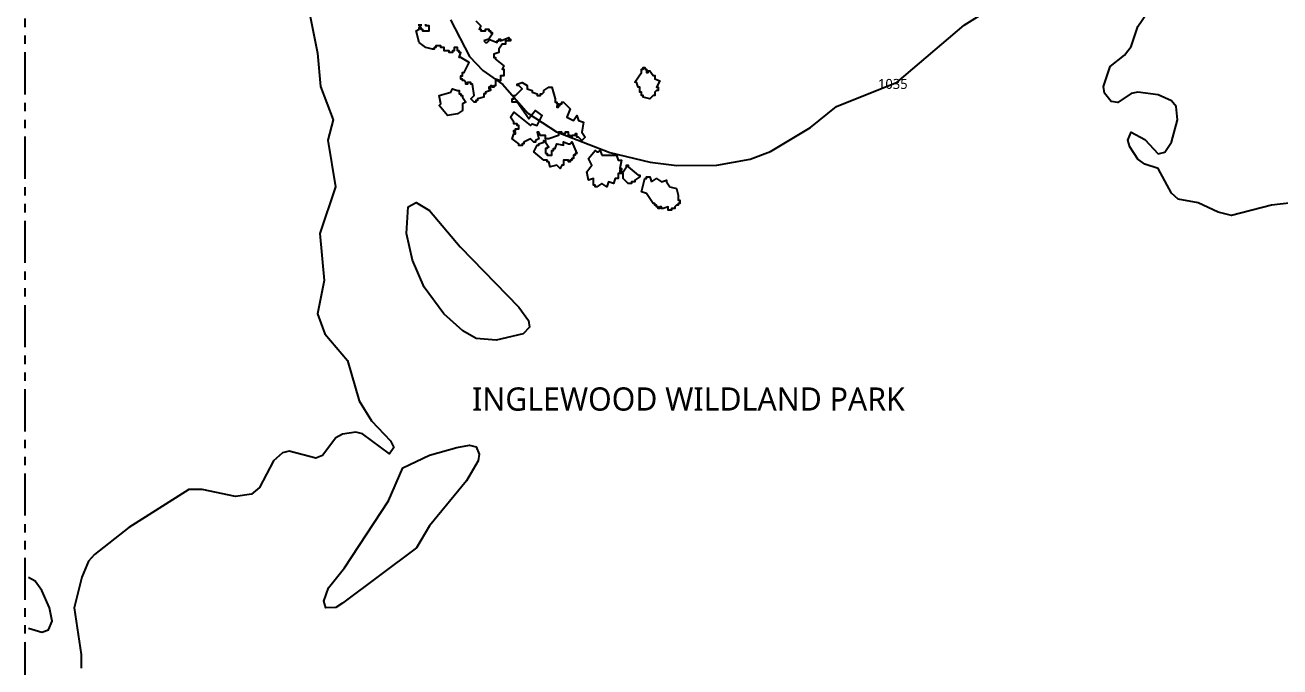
# Model space of a CAD drawing. Header units: metres. Extents: x -400 to 800, y -650 to 500.
# Drawn here: x -400 to -210.8, y -300.4 to -203.6 of the extents above; entities that cross this region are included whole.
import ezdxf
from ezdxf.enums import TextEntityAlignment as Align

# ---------------------------------------------------------------- set-up
doc = ezdxf.new("R2010")
doc.units = ezdxf.units.M
doc.header["$LTSCALE"] = 2
doc.linetypes.add('PHANTOM', pattern=[6.35, 3.175, -0.635, 0.635, -0.635, 0.635, -0.635])
for name, color, linetype in [('SITE-PROPERTY', 7, 'PHANTOM'), ('SITE-TREE-CANOPY', 94, 'CONTINUOUS'), ('TEXT', 7, 'CONTINUOUS'), ('TEXT-CONTOUR', 8, 'CONTINUOUS'), ('TOPO-CONTOUR-MAJOR', 8, 'CONTINUOUS'), ('TOPO-CONTOUR-MINOR', 9, 'CONTINUOUS')]:
    doc.layers.add(name, color=color, linetype=linetype)
doc.styles.add('OpenSans', font='OpenSans-Regular.ttf')

msp = doc.modelspace()

# ---------------------------------------------------------------- linework, layer by layer
at = {"layer": 'SITE-PROPERTY'}
msp.add_lwpolyline([(-359.9, 295.53), (-90.66, 97.77), (-88.08, 82.15), (-85.78, 66.48), (-83.77, 50.77), (-82.04, 35.03), (-80.59, 19.26), (-79.44, 3.46), (-78.56, -12.36), (-77.98, -28.18), (-77.61, -47.16), (-77.52, -66.15), (-78.25, -350.73), (-84.35, -357.69), (-84.47, -430.44), (-129.06, -481.17), (-400, -480.78), (-400, 324.95)], close=True, dxfattribs=at)
at = {"layer": 'SITE-TREE-CANOPY'}
for points in [[(-332.07, -203.01), (-331.32, -203.75), (-331.57, -204.25), (-331.32, -204.25), (-331.32, -204.51), (-330.57, -204.51), (-330.57, -204.25), (-330.07, -204.25), (-330.07, -204.51), (-329.82, -204.51), (-329.82, -204.75), (-329.57, -204.75), (-329.57, -205.01), (-330.07, -205.75), (-328.82, -206.25), (-328.82, -206.01), (-328.57, -206.01), (-328.57, -205.75), (-328.32, -205.75), (-328.32, -206.01), (-327.07, -205.51), (-327.07, -205.75), (-326.82, -205.75), (-326.82, -206.01), (-327.57, -206.01), (-327.57, -206.51), (-328.07, -206.51), (-328.57, -207.26), (-328.57, -207.76), (-329.32, -208.01), (-329.32, -208.5), (-329.07, -208.5), (-329.07, -208.76), (-327.82, -209.76), (-328.07, -210.26), (-327.82, -210.26), (-327.82, -211.26), (-328.32, -211.26), (-328.32, -212.01), (-329.07, -211.76), (-329.07, -212.76), (-329.32, -212.76), (-329.32, -213.01), (-329.57, -213.01), (-329.57, -212.76), (-329.82, -212.76), (-329.82, -213.01), (-330.07, -213.01), (-330.07, -213.26), (-329.82, -213.25), (-329.82, -213.51), (-330.57, -213.75), (-330.57, -214.01), (-330.82, -214.01), (-330.82, -214.51), (-331.82, -214.75), (-331.82, -215.01), (-332.07, -215.01), (-332.07, -215.25), (-332.32, -215.25), (-332.82, -214.75), (-332.32, -214.25), (-332.57, -212.51), (-332.82, -212.51), (-332.82, -212.26), (-333.32, -212.26), (-333.32, -212.51), (-333.57, -212.51), (-333.57, -212.26), (-333.82, -212), (-334.07, -212), (-334.07, -211.76), (-334.32, -211.76), (-334.32, -211.26), (-334.07, -211.26), (-334.07, -210.76), (-333.82, -210.76), (-333.07, -209.26), (-334.32, -208.51), (-334.57, -208.51), (-334.32, -207.76), (-334.57, -207.76), (-334.57, -207.51), (-334.82, -207.51), (-334.82, -207.01), (-335.32, -207.01), (-335.32, -207.51), (-335.57, -207.51), (-335.57, -207.76), (-336.07, -207.76), (-336.07, -207.51), (-336.82, -207.51), (-336.82, -207.01), (-337.32, -207.01), (-337.32, -206.75), (-338.07, -206.75), (-338.07, -207.01), (-338.32, -207.01), (-338.32, -207.25), (-338.57, -207.25), (-339.57, -207.01), (-340.57, -206.25), (-341.07, -204.51), (-340.57, -204.26), (-340.57, -204.01), (-340.32, -204.01), (-340.32, -204.26), (-340.07, -204.26), (-340.07, -204.51), (-339.07, -204.51), (-339.07, -203.76), (-339.57, -203.76), (-339.57, -203.51)], [(-340.32, -203.5), (-340.32, -203.76), (-340.57, -203.76), (-340.57, -203.5)]]:
    msp.add_lwpolyline(points, dxfattribs=at)
for points in [[(-330.82, -206.01), (-330.57, -206.25), (-330.32, -206.25), (-330.07, -206.01), (-330.07, -205.75)], [(-306.57, -210.25), (-306.32, -210.25), (-306.32, -210.75), (-306.07, -210.75), (-306.07, -210.51), (-305.82, -210.51), (-305.32, -211.25), (-305.07, -211.25), (-305.07, -211.75), (-304.32, -212.01), (-304.82, -213.01), (-304.57, -213.01), (-304.57, -213.51), (-304.82, -213.51), (-305.07, -213.76), (-305.07, -214.26), (-305.32, -214.26), (-305.82, -214.76), (-306.82, -214.5), (-306.82, -214.26), (-307.07, -214.26), (-307.07, -213.76), (-307.32, -213.76), (-307.32, -213.01), (-307.57, -213.01), (-307.82, -212.25), (-308.07, -212.25), (-307.07, -210.75), (-307.07, -210.25), (-306.82, -210.25), (-306.82, -210.01), (-306.57, -210.01)], [(-334.82, -213.51), (-334.57, -213.51), (-334.57, -214.01), (-334.32, -214.01), (-334.32, -214.25), (-334.07, -214.25), (-334.07, -214.51), (-333.57, -215.25), (-334.07, -215.51), (-334.07, -216.51), (-334.82, -217.01), (-336.32, -217.25), (-337.57, -215.75), (-337.32, -215.51), (-337.57, -214.26), (-335.82, -213.76), (-335.57, -213.26)], [(-319.32, -215.76), (-319.32, -215.51), (-319.07, -215.51), (-319.07, -215.26), (-318.82, -215.26), (-317.82, -216.26), (-318.32, -217.5), (-317.32, -218), (-316.82, -217.26), (-316.57, -218), (-315.82, -218.26), (-316.07, -219.76), (-315.57, -220.51), (-316.07, -221.01), (-316.57, -220.51), (-316.82, -220.51), (-316.82, -220.01), (-317.07, -220.01), (-317.07, -220.26), (-317.57, -220.26), (-317.57, -220.51), (-317.82, -220.51), (-317.82, -220.26), (-318.07, -220.26), (-318.07, -219.76), (-318.57, -219.76), (-318.57, -220.01), (-319.07, -220.01), (-319.07, -219.76), (-319.57, -219.76), (-319.57, -220.26), (-321.07, -220.76), (-321.57, -220.76), (-321.57, -220.26), (-322.32, -220.26), (-322.57, -219.76), (-322.82, -219.76), (-322.57, -220.76), (-323.07, -221.01), (-323.07, -221.26), (-323.32, -221.26), (-323.82, -220.76), (-324.82, -221.26), (-324.82, -221.51), (-325.07, -221.51), (-325.07, -221.76), (-325.57, -221.76), (-325.57, -221.51), (-326.57, -220.76), (-326.32, -220), (-326.07, -220), (-326.07, -219.76), (-326.32, -219.76), (-326.32, -219.5), (-326.07, -219.5), (-326.07, -219.26), (-325.57, -219.26), (-325.57, -218.76), (-325.82, -218.76), (-325.82, -218.5), (-326.32, -218.5), (-326.32, -218.26), (-326.82, -217.51), (-326.32, -216.76), (-323.82, -218.76), (-323.57, -218.5), (-322.82, -218.76), (-322.07, -217.26), (-323.07, -216.51), (-324.07, -217.76), (-325.82, -215.25), (-326.57, -215.25), (-326.57, -214.75), (-326.32, -214.75), (-326.32, -214.25), (-326.07, -214.25), (-325.07, -213.25), (-325.57, -212.75), (-325.82, -212.75), (-325.82, -212.51), (-325.07, -212.26), (-324.32, -212.75), (-324.32, -213.25), (-323.57, -213.51), (-323.57, -213.75), (-322.82, -214.01), (-322.82, -214.25), (-322.32, -214.25), (-322.32, -214.01), (-322.07, -214.01), (-321.82, -213.75), (-321.82, -213.51), (-321.07, -213.01), (-320.57, -213.01), (-320.07, -214.76), (-320.07, -215.26), (-319.82, -215.26), (-319.82, -215.51), (-319.57, -215.51), (-319.57, -215.76)], [(-319.82, -215.76), (-319.82, -216.01), (-319.57, -216.01), (-319.57, -215.76)], [(-321.57, -223.01), (-321.32, -223.01), (-321.32, -223.25), (-320.57, -223.25), (-320.57, -222.51), (-320.32, -222.51), (-320.32, -222.25), (-320.07, -222.25), (-319.82, -221.51), (-318.82, -221.75), (-318.82, -221.25), (-318.07, -221.51), (-317.82, -221.51), (-317.57, -221.25), (-316.82, -223.01), (-317.07, -223.01), (-317.07, -223.25), (-317.32, -223.25), (-317.32, -223.75), (-317.57, -223.75), (-317.57, -224.01), (-317.82, -224.01), (-317.82, -224.26), (-318.07, -224.26), (-318.07, -224.01), (-318.82, -224.01), (-318.82, -224.76), (-319.07, -224.76), (-319.32, -225.26), (-319.82, -224.76), (-320.82, -225.01), (-321.07, -224.25), (-321.32, -224.25), (-321.32, -224.01), (-321.82, -224.01), (-323.32, -222.75), (-322.82, -221.75), (-322.57, -221.75), (-322.57, -221.51), (-321.82, -221.26), (-321.82, -221.01), (-321.57, -221.01), (-321.57, -221.26), (-321.07, -222.01), (-321.32, -222.01), (-321.32, -222.25), (-321.57, -222.25)], [(-313.07, -223.26), (-310.82, -223.26), (-310.57, -224.01), (-310.07, -224.01), (-310.32, -225.26), (-310.07, -225.26), (-310.07, -225.5), (-310.32, -225.5), (-310.32, -225.76), (-309.82, -225.76), (-309.32, -225), (-309.32, -224.76), (-309.07, -224.76), (-309.07, -225), (-307.57, -226.26), (-307.32, -226.26), (-307.32, -226.5), (-308.07, -227), (-308.07, -227.26), (-308.57, -227.26), (-308.57, -227.51), (-309.07, -227.51), (-309.82, -226.76), (-309.82, -226), (-310.57, -226), (-310.57, -226.76), (-311.07, -226.76), (-311.32, -227.5), (-312.07, -227.26), (-312.32, -228.01), (-313.07, -227.5), (-313.82, -228), (-314.07, -228), (-314.07, -227.76), (-314.32, -227.76), (-314.32, -226.76), (-315.07, -227), (-315.32, -225.76), (-314.57, -224.76), (-315.07, -223.76), (-314.07, -222.51), (-313.82, -222.75), (-313.57, -222.75), (-313.32, -222.51)], [(-305.57, -227.26), (-304.82, -226.76), (-304.07, -227.26), (-303.32, -227.01), (-303.32, -227.26), (-302.82, -228.01), (-301.82, -228.25), (-301.57, -229.25), (-301.57, -230.01), (-301.32, -230.01), (-301.32, -230.51), (-301.57, -230.51), (-301.57, -230.75), (-301.82, -230.75), (-302.07, -231.01), (-302.07, -231.26), (-302.57, -231.26), (-302.57, -231.51), (-303.07, -231.51), (-303.07, -231.01), (-303.82, -231.26), (-304.07, -231.26), (-304.07, -231.01), (-304.32, -231.01), (-304.32, -231.26), (-304.57, -231.26), (-304.57, -231.01), (-304.82, -231.01), (-304.82, -230.75), (-305.07, -230.75), (-305.07, -230.51), (-305.32, -230.51), (-306.32, -229.01), (-307.07, -228.75), (-306.57, -226.76), (-306.32, -226.76), (-306.32, -226.5), (-305.82, -226.5)]]:
    msp.add_lwpolyline(points, close=True, dxfattribs=at)
at = {"layer": 'TOPO-CONTOUR-MAJOR'}
msp.add_lwpolyline([(-335.85, -202.81), (-332.99, -208.37), (-330.98, -210.49), (-327.96, -212.58), (-324.23, -216.92), (-319.89, -219.73), (-311.83, -222.83), (-305.79, -224.3), (-301.76, -224.79), (-295.71, -224.74), (-290.67, -223.83), (-287.65, -222.66), (-281.61, -219.06), (-277.7, -215.91), (-268.51, -212.22), (-258.43, -203.64), (-249.08, -197.77)], dxfattribs=at)
at = {"layer": 'TOPO-CONTOUR-MINOR'}
for points in [[(-357.94, -197.77), (-355.9, -207.85), (-355.45, -212.89), (-353.58, -217.93), (-354.34, -220.95), (-353.23, -228), (-355.55, -235.05), (-354.9, -242.11), (-355.92, -247.15), (-354.79, -250.17), (-351.42, -254.2), (-349.66, -260.25), (-347.76, -263.27), (-344.89, -266.29), (-344.43, -267.3), (-345.09, -268.26), (-349.12, -265.27), (-350.12, -264.99), (-352.14, -265.31), (-353.15, -265.85), (-355.16, -268.5), (-356.17, -268.93), (-360.2, -267.85), (-361.21, -268.11), (-362.55, -269.31), (-364.66, -273.34), (-365.88, -274.35), (-368.26, -274.69), (-373.3, -273.63), (-375.31, -273.62), (-384.38, -279.38), (-389.56, -283.42), (-390.43, -284.46), (-391.44, -286.86), (-392.6, -291.48), (-391.54, -298.53), (-391.56, -300.55)], [(-209.06, -230.4), (-212.08, -230.77), (-218.13, -232.33), (-220.14, -231.85), (-223.16, -230.44), (-226.19, -229.89), (-227.19, -228.94), (-229.21, -225.26), (-231.22, -224.61), (-232.23, -223.82), (-233.45, -221.96), (-233.74, -220.95), (-233.24, -219.75), (-231.22, -220.88), (-229.21, -223.03), (-228.2, -222.8), (-227.19, -221.27), (-226.25, -217.93), (-226.47, -215.91), (-227.19, -215.05), (-229.21, -214.13), (-232.23, -213.76), (-233.24, -213.96), (-235.26, -215.28), (-236.26, -215.14), (-237.27, -213.91), (-237.42, -212.89), (-236.43, -209.86), (-234.25, -208.14), (-233.28, -206.84), (-232.25, -203.82), (-230.83, -201.8)], [(-399.5, -294.52), (-397.48, -295.14), (-396.47, -294.8), (-395.92, -293.5), (-396.32, -291.48), (-397.48, -288.84), (-398.49, -287.47), (-399.5, -286.92)]]:
    msp.add_lwpolyline(points, dxfattribs=at)
for points in [[(-342.24, -231.02), (-341.05, -230.38), (-339.04, -231.6), (-334.41, -237.07), (-325.55, -246.14), (-324.12, -248.15), (-323.94, -249.16), (-324.93, -250.15), (-328.96, -251.15), (-331.99, -250.88), (-334, -249.74), (-336.86, -247.15), (-339.86, -243.12), (-341.59, -239.09), (-342.49, -235.05)], [(-334.9, -267.3), (-332.99, -266.96), (-331.99, -267.23), (-331.55, -268.31), (-331.7, -269.31), (-333.44, -272.34), (-339.04, -279.11), (-341.01, -282.41), (-352.14, -290.79), (-353.15, -291.42), (-354.64, -291.48), (-354.94, -290.47), (-354.25, -288.46), (-351.84, -285.44), (-345.22, -275.36), (-343.07, -270.37), (-339.04, -268.48)]]:
    msp.add_lwpolyline(points, close=True, dxfattribs=at)

# ---------------------------------------------------------------- texts
at = {"layer": 'TEXT', "style": 'OpenSans'}
msp.add_text('INGLEWOOD WILDLAND PARK', height=3.5, dxfattribs=at).set_placement((-300, -260), align=Align.MIDDLE_CENTER)
at = {"layer": 'TEXT-CONTOUR', "style": 'OpenSans'}
msp.add_text('1035', height=1.5, dxfattribs=at).set_placement((-269.19, -212.49), align=Align.MIDDLE_CENTER)

doc.saveas('drawing.dxf')
